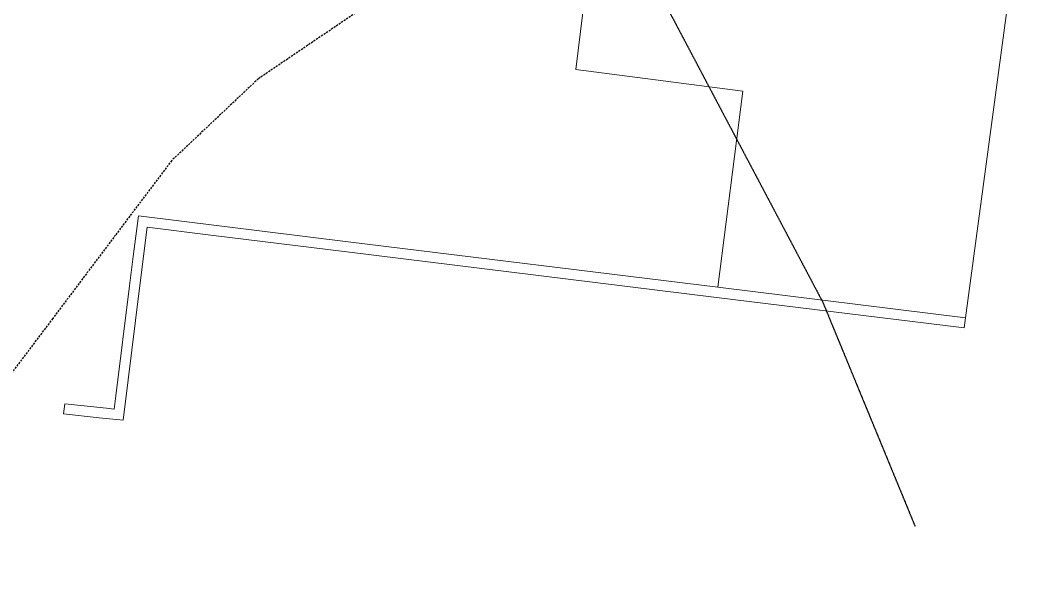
# Model space of a CAD drawing. Header units: metres. Extents: x 206144 to 214764, y 6366407 to 6371688.
# Drawn here: x 210423 to 212401, y 6368494 to 6369625 of the extents above; entities that cross this region are included whole.
import ezdxf

# ---------------------------------------------------------------- set-up
doc = ezdxf.new("R2010")
doc.units = ezdxf.units.M
doc.linetypes.add('Cable Exist OH', pattern=[1, 1, 0])
doc.linetypes.add('Cable New OH', pattern=[6, 4, -2])
doc.layers.add('Cadastre Land Parcels_SP_EXT', color=9, linetype='Continuous', lineweight=5)
doc.layers.add('Cadastre Roads_SP_EXT', color=9, linetype='Continuous', lineweight=5)
doc.layers.add('Mains_HV_EXT', color=7, linetype='Continuous')
doc.layers.add('Mains_HV_New_A18', color=2, linetype='Continuous')

msp = doc.modelspace()

# ---------------------------------------------------------------- linework, layer by layer
at = {"layer": 'Cadastre Land Parcels_SP_EXT', "linetype": 'Continuous'}
msp.add_lwpolyline([(212400.89, 6369825.42), (212021.71, 6369873.59), (211573.04, 6369930.56), (211523.73, 6369527.24), (211854.45, 6369484.25), (211804.41, 6369096.23), (212295.15, 6369035.9), (212400.89, 6369825.42)], close=True, dxfattribs=at)
at = {"layer": 'Cadastre Roads_SP_EXT', "linetype": 'Continuous'}
msp.add_lwpolyline([(210657.63, 6369237.42), (210647.56, 6369156.97), (210640.37, 6369099.47), (210613.07, 6368881.52), (210609.8, 6368855.45), (210594.37, 6368857.11), (210511.86, 6368866.02), (210509.54, 6368845.97), (210580.1, 6368838.37), (210627.33, 6368833.31), (210637.28, 6368913.2), (210659.33, 6369089.26), (210675.07, 6369214.94), (210801.38, 6369199.43), (211070.49, 6369166.33), (211449.79, 6369119.65), (211801.85, 6369076.34), (212292.45, 6369015.95), (212293.8, 6369025.98), (212295.15, 6369035.9), (211804.41, 6369096.23), (211072.99, 6369186.27), (210657.63, 6369237.42)], close=True, dxfattribs=at)
at = {"layer": 'Mains_HV_EXT', "linetype": 'Cable Exist OH'}
msp.add_lwpolyline([(211535.96, 6370073.84), (211560.48, 6369921.36), (211679.23, 6369696.85), (211847.08, 6369379.48), (212012.54, 6369066.66), (212195.07, 6368623.88)], dxfattribs=at)
at = {"layer": 'Mains_HV_New_A18', "linetype": 'Cable New OH'}
msp.add_lwpolyline([(211535.96, 6370073.84), (211326.76, 6369893.99), (211203.18, 6369758.87), (211102.33, 6369648.69), (210895.02, 6369508.45), (210723.67, 6369346.95), (210612.45, 6369199.69), (210488.05, 6369034.49), (210382.71, 6368895.21), (210225.94, 6368687.45), (210079.69, 6368493.8)], dxfattribs=at)

doc.saveas('drawing.dxf')
